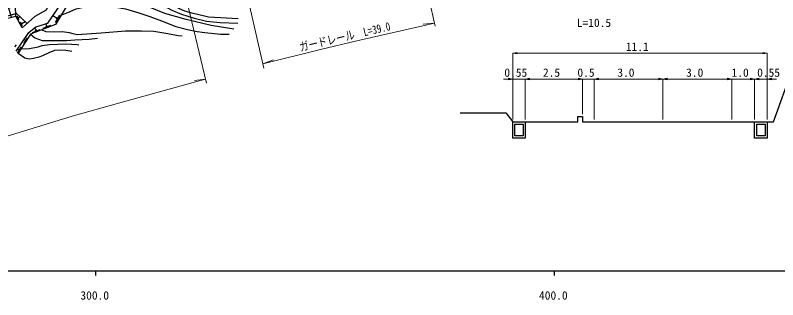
# Model space of a CAD drawing. Units: millimetres at full size, sheet at 1:1000, with parts at other scales. Extents: x 40000 to 680000, y 20000 to 380000.
# Drawn here: x 350517 to 516773, y 198715 to 260766 of the extents above; entities that cross this region are included whole.
import ezdxf
from ezdxf.enums import TextEntityAlignment as Align

# ---------------------------------------------------------------- set-up
doc = ezdxf.new("R2010")
doc.units = ezdxf.units.MM
doc.header["$LTSCALE"] = 1000
doc.linetypes.add('DASHED', pattern=[7.5, 6, -1.5])
for name, color, linetype, lineweight in [('M-BGD', 7, 'Continuous', 25), ('M-STR-HTXT', 7, 'Continuous', 13), ('M-TTL-BAND', 7, 'Continuous', 25)]:
    doc.layers.add(name, color=color, linetype=linetype, lineweight=lineweight)
doc.styles.add('ＭＳ ゴシック', font='')
doc.styles.get('ＭＳ ゴシック').set_extended_font_data('MS Gothic')

# ---------------------------------------------------------------- blocks, each defined once
blk = doc.blocks.new('open_arrow')
at = {"color": 0, "linetype": 'Continuous', "lineweight": -2}
blk.add_lwpolyline([(7.5, 1.25), (0, 0), (7.5, -1.25)], dxfattribs=at)

msp = doc.modelspace()

# ---------------------------------------------------------------- hatches: boundary and pattern name
at = {"layer": 'M-BGD'}
h = msp.add_hatch(dxfattribs=at)
h.set_pattern_fill('USER', color=256, style=0, pattern_type=2)
h.set_pattern_definition([(106, (-0, -0), (-1562.05, -447.9107), []), (196, (-0, -0), (447.9107, -1562.05), [])])
h.paths.add_polyline_path([(356874, 264353), (357992, 268009), (357759, 268787), (347024, 265571), (342824, 264354), (344243, 259117), (344817, 259254), (344844, 259140), (350653, 260558), (350552, 262792)])

# ---------------------------------------------------------------- linework, layer by layer
at = {"layer": 'M-BGD', "linetype": 'DASHED'}
msp.add_line((350619, 261317), (353113, 258973), dxfattribs=at)
at = {"layer": 'M-BGD'}
for p, q in [((350897, 260612), (351330, 259823)), ((351114, 260217), (351540, 260451)), ((351827, 258917), (352677, 259383)), ((359640, 260077), (358708, 260641)), ((359328, 259213), (360260, 260753)), ((359531, 259897), (359749, 260256)), ((351611, 259312), (352044, 258523)), ((355067, 257496), (354821, 258118)), ((356619, 257915), (358293, 258576)), ((357390, 258413), (357183, 258937)), ((357195, 258336), (357585, 258490)), ((354296, 256997), (355970, 257659)), ((354872, 257418), (355262, 257573)), ((352371, 254608), (353185, 255868)), ((352778, 255238), (352526, 255401)), ((350730, 254328), (350362, 253855)), ((351018, 252512), (351832, 253772)), ((351425, 253142), (351173, 253305))]:
    msp.add_line(p, q, dxfattribs=at)
for points in [[(399114, 259957), (392634, 260368), (391462, 260647), (389276, 261154), (387514, 261654), (386342, 262196), (384926, 263035), (382956, 264199), (380821, 265530), (378940, 266754), (377697, 267717), (376198, 268796), (375009, 269626), (373925, 270220), (372307, 270858), (371151, 271129), (370119, 271349)], [(365994, 269984), (368333, 270018), (369880, 269835), (371376, 269249), (372427, 268829), (374770, 267571), (377405, 266187), (379777, 264708), (381981, 263345), (384678, 261880), (386742, 260972), (389534, 260139), (392193, 259510), (395179, 259177), (399070, 259028)], [(344844, 259140), (350653, 260558), (350552, 262792), (356874, 264353), (357992, 268009)], [(357992, 268009), (358614, 265028), (357231, 261897), (354774, 260519), (352060, 257993), (350653, 260558)], [(350711, 252934), (353492, 257033), (354977, 258245), (357615, 259073), (360779, 263613), (362040, 267386), (362870, 267371)], [(362870, 267371), (362025, 263318), (359268, 258768), (353855, 256629), (351185, 252494)], [(398157, 257739), (393254, 258501), (387816, 259846), (383144, 261123), (379242, 262749), (377108, 263709), (375196, 265021), (373686, 265882), (371989, 266630), (369478, 267149), (367982, 267149), (366146, 266755), (364280, 266098), (363012, 265609), (362448, 265345)], [(360492, 260788), (361988, 261335), (363776, 262131), (365087, 262438), (367291, 262785), (368750, 262885), (369922, 262885), (372478, 262546), (374583, 262169), (377492, 261306), (379829, 260511), (382420, 259559), (385561, 258326), (388063, 257651), (390178, 257215), (391826, 257016), (395258, 256657), (397125, 256637)], [(353855, 256629), (354766, 255831), (356385, 255238), (358406, 255228), (361728, 255289), (363487, 255409), (366614, 255580), (368464, 255741)], [(356303, 257597), (357152, 257250), (359102, 257179), (360721, 257189), (362279, 256988), (363104, 256777), (364029, 256597), (369275, 256901), (374571, 257367), (378028, 257382), (380711, 257258), (383769, 256773), (386046, 256345), (386926, 256311)], [(351782, 253419), (353633, 253497), (355525, 253883), (356413, 254147), (357965, 254403), (359784, 254475), (361367, 254539), (362807, 254459), (363991, 254403), (364391, 254323)], [(351185, 252494), (352581, 251465), (353520, 251295), (354479, 251417), (355726, 251660), (356537, 251968), (357914, 252672), (359121, 253158), (360409, 253223), (361513, 253182), (362882, 252923)], [(447541, 239498), (457464, 239498), (458985, 237522), (473153, 237522), (473153, 238704), (474235, 238704), (474235, 237519), (515822, 237519), (520012, 248971)]]:
    msp.add_lwpolyline(points, dxfattribs=at)
for points in [[(458985, 237519), (461735, 237519), (461735, 233992), (458985, 233992)], [(459470, 237034), (461251, 237034), (461251, 234477), (459470, 234477)], [(511735, 237519), (514485, 237519), (514485, 233992), (511735, 233992)], [(512220, 237034), (514001, 237034), (514001, 234477), (512220, 234477)]]:
    msp.add_lwpolyline(points, close=True, dxfattribs=at)
at = {"layer": 'M-STR-HTXT'}
for p, q in [((442085, 258369), (435557, 287768)), ((397673, 279788), (404742, 249238)), ((385215, 275112), (392240, 245979)), ((441942, 259014), (439493, 258844)), ((404534, 250138), (406806, 251069)), ((458985, 238022), (458985, 252491)), ((458985, 252490), (514485, 252490)), ((514485, 238022), (514485, 252491)), ((392032, 246839), (389595, 246549)), ((463735, 246858), (456985, 246858)), ((458985, 238019), (458985, 246859)), ((461735, 238019), (461735, 246859)), ((474235, 246858), (461735, 246858)), ((478735, 246858), (472235, 246858)), ((474235, 239204), (474235, 246859)), ((476735, 238019), (476735, 246859)), ((491735, 246858), (476735, 246858)), ((491735, 238019), (491735, 246859)), ((506735, 246858), (491735, 246858)), ((513735, 246858), (504735, 246858)), ((506735, 238019), (506735, 246859)), ((516485, 246858), (509735, 246858)), ((511735, 238019), (511735, 246859)), ((514485, 238019), (514485, 246859))]:
    msp.add_line(p, q, dxfattribs=at)
for points in [[(404534, 250138), (417038, 253323), (425019, 255217), (439369, 258468), (441942, 259014)], [(261065, 216058), (268744, 216439), (276867, 217258), (289652, 219107), (304147, 221873), (316602, 224988), (326355, 227857), (336478, 230800), (349450, 234588), (362920, 238723), (373349, 241696), (389280, 246112), (392032, 246839)]]:
    msp.add_lwpolyline(points, dxfattribs=at)
at = {"layer": 'M-TTL-BAND'}
for p, q in [((40000, 205000), (579000, 205000)), ((368000, 205000), (368000, 204000)), ((468000, 205000), (468000, 204000))]:
    msp.add_line(p, q, dxfattribs=at)

# ---------------------------------------------------------------- block references
at = {"layer": 'M-STR-HTXT', "xscale": 133, "yscale": 133}
for p in [(458985, 252490), (461735, 246858), (461735, 246858), (476735, 246858), (476735, 246858), (491735, 246858), (511735, 246858), (514485, 246858)]:
    msp.add_blockref('open_arrow', p, dxfattribs=at)
at = {"layer": 'M-STR-HTXT', "xscale": 133, "yscale": 133, "rotation": 180}
for p in [(514485, 252490), (458985, 246858), (474235, 246858), (474235, 246858), (491735, 246858), (506735, 246858), (506735, 246858), (511735, 246858)]:
    msp.add_blockref('open_arrow', p, dxfattribs=at)

# ---------------------------------------------------------------- texts
at = {"layer": 'M-STR-HTXT', "style": 'ＭＳ ゴシック'}
msp.add_text('L=10.5', height=1833, dxfattribs=at).set_placement((472957, 259117), align=Align.MIDDLE_LEFT)
at = {"layer": 'M-STR-HTXT', "style": 'ＭＳ ゴシック', "width": 0.8}
msp.add_text('ガードレール  L=39.0 ', height=1833, rotation=13.346, dxfattribs=at).set_placement((423194, 254784), align=Align.BOTTOM_CENTER)
at = {"layer": 'M-STR-HTXT', "style": 'ＭＳ ゴシック'}
for s, p in [('11.1', (486144, 253888)), ('0.55', (459655, 248257)), ('2.5', (467443, 248257)), ('0.5', (474968, 248257)), ('3.0', (483667, 248257)), ('3.0', (498667, 248257)), ('1.0', (508578, 248257)), ('0.55', (514780, 248257))]:
    msp.add_text(s, height=1833, dxfattribs=at).set_placement(p, align=Align.MIDDLE_CENTER)
at = {"layer": 'M-TTL-BAND', "style": 'ＭＳ ゴシック'}
for s, p in [('300.0', (367844, 198195)), ('400.0', (467844, 198195))]:
    msp.add_text(s, height=1833, dxfattribs=at).set_placement(p, align=Align.BOTTOM_CENTER)

doc.saveas('drawing.dxf')
